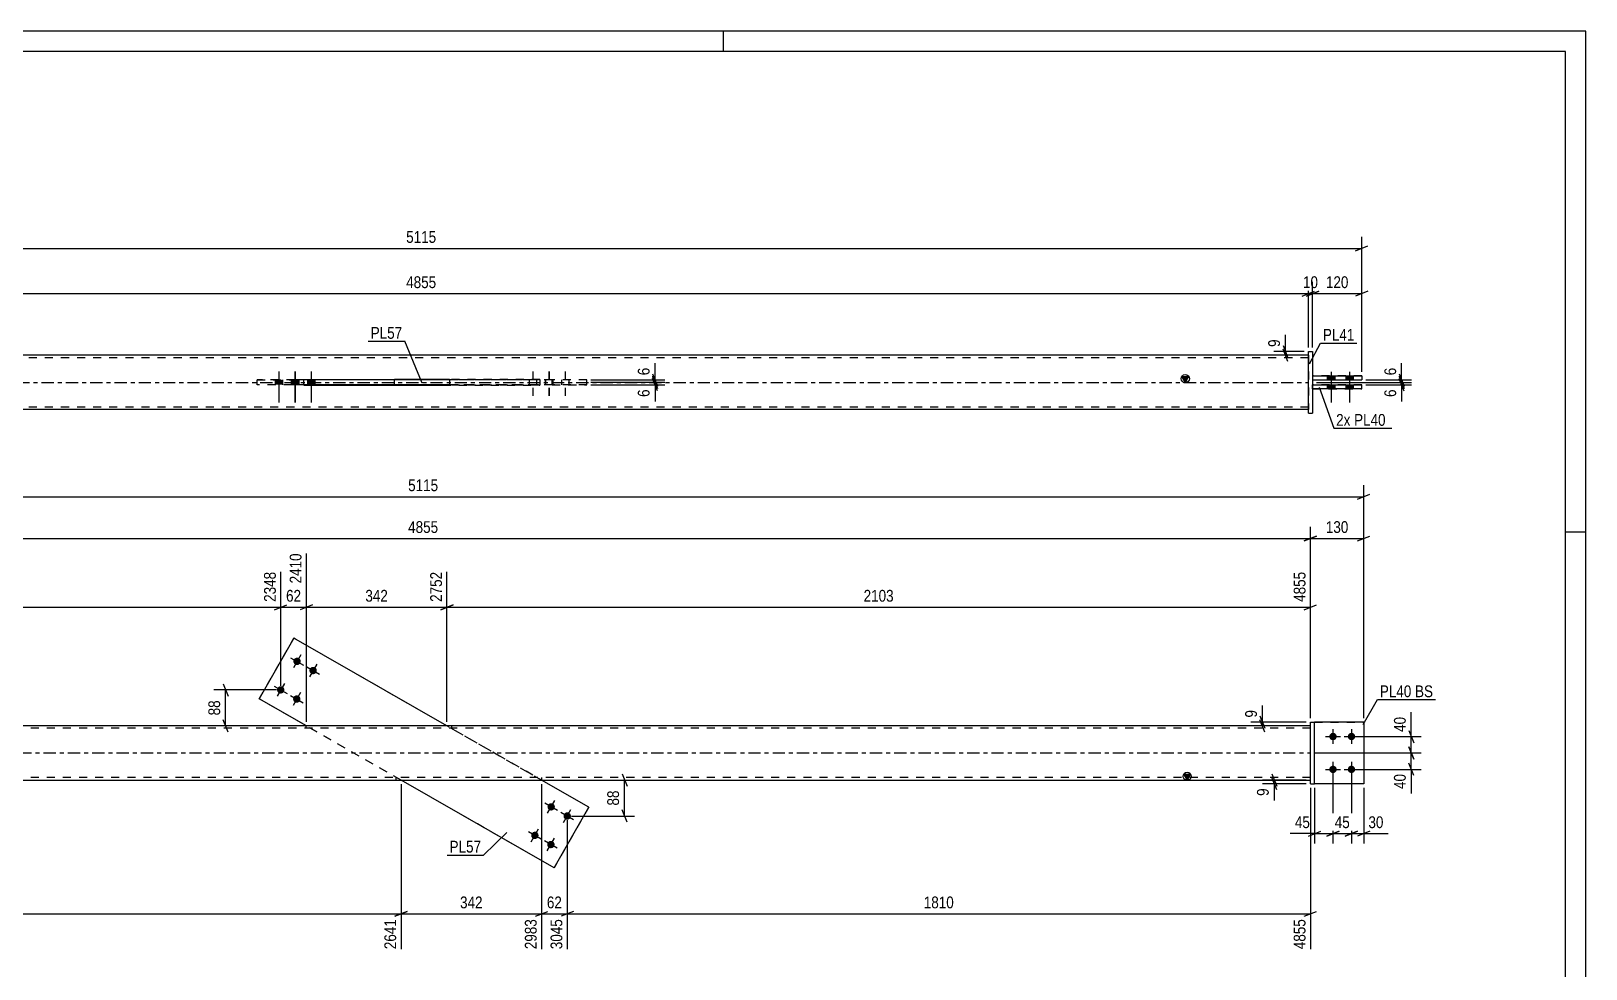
# Model space of a CAD drawing. Header units: millimetres. Extents: x 0 to 594, y 0 to 420.
# Drawn here: x 215.4 to 594, y 191.6 to 420 of the extents above; entities that cross this region are included whole.
import ezdxf

# ---------------------------------------------------------------- set-up
doc = ezdxf.new("R2010")
doc.units = ezdxf.units.MM
doc.linetypes.add('DXK_LINE_DOT2', pattern=[3.9198, 1.9599, -1.9599])
doc.linetypes.add('DXK_LINE_DOT3', pattern=[5.9187, 2.979, -0.9799, 0.9799, -0.9799])
doc.styles.add('Arial Narrow', font='ARIALN.TTF', dxfattribs={"height": 0.2})

# ---------------------------------------------------------------- blocks, each defined once
blk = doc.blocks.new('Unknown-581559637-1128')
at = {"color": 5, "linetype": 'Continuous'}
for p, q in [((594, 420), (0, 420)), ((384, 415), (384, 420)), ((594, 0), (594, 420)), ((589, 415), (5, 415)), ((589, 5), (589, 415)), ((594, 298), (589, 298))]:
    blk.add_line(p, q, dxfattribs=at)
blk = doc.blocks.new('Part-581559637-1918 - 1907')
at = {"color": 2, "linetype": 'Continuous'}
for p, q in [((279.33, 272.16), (270.89, 257.4)), ((279.33, 272.16), (279.33, 272.16)), ((316.62, 250.81), (279.33, 272.16)), ((282.41, 250.81), (270.89, 257.4)), ((270.89, 257.4), (270.89, 257.4)), ((342.75, 216.26), (305.46, 237.61)), ((351.2, 231.01), (339.68, 237.61)), ((342.75, 216.26), (351.2, 231.01)), ((351.2, 231.01), (351.2, 231.01)), ((342.75, 216.26), (342.75, 216.26))]:
    blk.add_line(p, q, dxfattribs=at)
at = {"color": 7, "linetype": 'DXK_LINE_DOT2'}
for p, q in [((270.89, 257.4), (279.33, 272.16)), ((351.2, 231.01), (279.33, 272.16)), ((342.75, 216.26), (270.89, 257.4)), ((305.46, 237.61), (282.41, 250.81)), ((339.68, 237.61), (316.62, 250.81)), ((351.2, 231.01), (342.75, 216.26))]:
    blk.add_line(p, q, dxfattribs=at)
blk = doc.blocks.new('Bolt-581559637-1910 - 1907')
at = {"linetype": 'Continuous'}
for points in [[(341.57, 230.3), (341.42, 230.41), (341.29, 230.55), (341.2, 230.71), (341.14, 230.89), (341.12, 231.08), (341.14, 231.26), (341.2, 231.44), (341.29, 231.61), (341.42, 231.75), (341.57, 231.86), (341.74, 231.93), (341.92, 231.97), (342.11, 231.97), (342.3, 231.94), (342.47, 231.86), (342.62, 231.75), (342.75, 231.61), (342.84, 231.45), (342.9, 231.27), (342.92, 231.08), (342.9, 230.9), (342.84, 230.72), (342.75, 230.55), (342.63, 230.41), (342.47, 230.3), (342.3, 230.22), (342.12, 230.18), (341.93, 230.18), (341.75, 230.22)], [(345.48, 228.06), (345.33, 228.17), (345.2, 228.31), (345.1, 228.47), (345.05, 228.65), (345.03, 228.84), (345.04, 229.03), (345.1, 229.21), (345.2, 229.37), (345.32, 229.51), (345.47, 229.62), (345.64, 229.7), (345.83, 229.74), (346.02, 229.74), (346.2, 229.7), (346.37, 229.62), (346.53, 229.51), (346.65, 229.38), (346.75, 229.21), (346.81, 229.03), (346.83, 228.85), (346.81, 228.66), (346.75, 228.48), (346.66, 228.32), (346.53, 228.18), (346.38, 228.07), (346.21, 227.99), (346.02, 227.95), (345.83, 227.95), (345.65, 227.99)], [(337.6, 223.36), (337.45, 223.47), (337.32, 223.61), (337.22, 223.77), (337.17, 223.95), (337.15, 224.13), (337.16, 224.32), (337.22, 224.5), (337.32, 224.66), (337.44, 224.8), (337.59, 224.91), (337.76, 224.99), (337.95, 225.03), (338.14, 225.03), (338.32, 224.99), (338.49, 224.92), (338.65, 224.81), (338.77, 224.67), (338.87, 224.51), (338.92, 224.33), (338.95, 224.14), (338.93, 223.95), (338.87, 223.77), (338.78, 223.61), (338.65, 223.47), (338.5, 223.36), (338.33, 223.28), (338.14, 223.24), (337.95, 223.24), (337.77, 223.28)], [(341.5, 221.12), (341.35, 221.23), (341.22, 221.37), (341.13, 221.53), (341.07, 221.71), (341.05, 221.9), (341.07, 222.09), (341.13, 222.26), (341.22, 222.43), (341.35, 222.57), (341.5, 222.68), (341.67, 222.76), (341.85, 222.8), (342.04, 222.8), (342.23, 222.76), (342.4, 222.68), (342.55, 222.57), (342.68, 222.43), (342.77, 222.27), (342.83, 222.09), (342.85, 221.9), (342.83, 221.72), (342.77, 221.54), (342.68, 221.37), (342.56, 221.23), (342.4, 221.12), (342.23, 221.05), (342.05, 221.01), (341.86, 221.01), (341.68, 221.04)]]:
    blk.add_hatch(color=1, dxfattribs=at).paths.add_polyline_path(points)
at = {"color": 1, "linetype": 'Continuous'}
for p, q in [((343.58, 230.19), (340.46, 231.97)), ((341.13, 229.52), (342.91, 232.64)), ((347.49, 227.95), (344.36, 229.74)), ((345.03, 227.28), (346.82, 230.41)), ((339.61, 223.24), (336.48, 225.03)), ((337.15, 222.57), (338.94, 225.7)), ((341.06, 220.34), (342.84, 223.46)), ((343.51, 221.01), (340.39, 222.8))]:
    blk.add_line(p, q, dxfattribs=at)
blk = doc.blocks.new('Bolt-581559637-1911 - 1907')
at = {"linetype": 'Continuous'}
for points in [[(280.58, 267.29), (280.74, 267.18), (280.86, 267.05), (280.96, 266.88), (281.02, 266.7), (281.04, 266.52), (281.02, 266.33), (280.96, 266.15), (280.87, 265.99), (280.74, 265.85), (280.59, 265.74), (280.42, 265.66), (280.23, 265.62), (280.04, 265.62), (279.86, 265.66), (279.69, 265.73), (279.54, 265.84), (279.41, 265.98), (279.31, 266.14), (279.26, 266.32), (279.24, 266.51), (279.25, 266.7), (279.31, 266.88), (279.41, 267.04), (279.53, 267.18), (279.68, 267.29), (279.85, 267.37), (280.04, 267.41), (280.23, 267.41), (280.41, 267.37)], [(284.49, 265.06), (284.64, 264.95), (284.77, 264.81), (284.86, 264.65), (284.92, 264.47), (284.94, 264.28), (284.92, 264.09), (284.86, 263.91), (284.77, 263.75), (284.65, 263.61), (284.49, 263.5), (284.32, 263.42), (284.14, 263.38), (283.95, 263.38), (283.77, 263.42), (283.59, 263.5), (283.44, 263.61), (283.31, 263.75), (283.22, 263.91), (283.16, 264.09), (283.14, 264.27), (283.16, 264.46), (283.22, 264.64), (283.31, 264.8), (283.44, 264.94), (283.59, 265.06), (283.76, 265.13), (283.94, 265.17), (284.13, 265.17), (284.32, 265.13)], [(276.61, 260.35), (276.76, 260.24), (276.89, 260.1), (276.98, 259.94), (277.04, 259.76), (277.06, 259.57), (277.04, 259.39), (276.98, 259.21), (276.89, 259.04), (276.76, 258.9), (276.61, 258.79), (276.44, 258.72), (276.26, 258.68), (276.07, 258.68), (275.89, 258.71), (275.71, 258.79), (275.56, 258.9), (275.43, 259.04), (275.34, 259.2), (275.28, 259.38), (275.26, 259.57), (275.28, 259.75), (275.34, 259.93), (275.43, 260.1), (275.56, 260.24), (275.71, 260.35), (275.88, 260.43), (276.06, 260.47), (276.25, 260.47), (276.44, 260.43)], [(280.51, 258.12), (280.67, 258.01), (280.79, 257.87), (280.89, 257.7), (280.95, 257.53), (280.97, 257.34), (280.95, 257.15), (280.89, 256.97), (280.8, 256.81), (280.67, 256.67), (280.52, 256.56), (280.35, 256.48), (280.16, 256.44), (279.97, 256.44), (279.79, 256.48), (279.62, 256.55), (279.47, 256.66), (279.34, 256.8), (279.24, 256.97), (279.19, 257.14), (279.17, 257.33), (279.18, 257.52), (279.24, 257.7), (279.34, 257.86), (279.46, 258), (279.61, 258.11), (279.78, 258.19), (279.97, 258.23), (280.16, 258.23), (280.34, 258.19)]]:
    blk.add_hatch(color=1, dxfattribs=at).paths.add_polyline_path(points)
at = {"color": 1, "linetype": 'Continuous'}
for p, q in [((278.57, 267.41), (281.7, 265.62)), ((281.03, 268.08), (279.24, 264.95)), ((282.48, 265.17), (285.6, 263.38)), ((284.93, 265.84), (283.15, 262.72)), ((274.6, 260.47), (277.72, 258.68)), ((277.05, 261.13), (275.27, 258.01)), ((278.5, 258.23), (281.63, 256.44)), ((280.96, 258.9), (279.17, 255.77))]:
    blk.add_line(p, q, dxfattribs=at)
blk = doc.blocks.new('Bolt-581559637-1913 - 1907')
at = {"linetype": 'Continuous'}
for points in [[(532.41, 249.11), (532.6, 249.09), (532.78, 249.03), (532.94, 248.94), (533.08, 248.81), (533.19, 248.66), (533.27, 248.49), (533.31, 248.3), (533.31, 248.11), (533.27, 247.93), (533.19, 247.76), (533.08, 247.61), (532.94, 247.48), (532.78, 247.39), (532.6, 247.33), (532.41, 247.31), (532.23, 247.33), (532.05, 247.39), (531.88, 247.48), (531.75, 247.61), (531.63, 247.76), (531.56, 247.93), (531.52, 248.11), (531.52, 248.3), (531.56, 248.49), (531.63, 248.66), (531.75, 248.81), (531.88, 248.94), (532.05, 249.03), (532.23, 249.09)], [(536.91, 249.11), (537.1, 249.09), (537.28, 249.03), (537.44, 248.94), (537.58, 248.81), (537.69, 248.66), (537.77, 248.49), (537.81, 248.3), (537.81, 248.11), (537.77, 247.93), (537.69, 247.76), (537.58, 247.61), (537.44, 247.48), (537.28, 247.39), (537.1, 247.33), (536.91, 247.31), (536.73, 247.33), (536.55, 247.39), (536.38, 247.48), (536.25, 247.61), (536.13, 247.76), (536.06, 247.93), (536.02, 248.11), (536.02, 248.3), (536.06, 248.49), (536.13, 248.66), (536.25, 248.81), (536.38, 248.94), (536.55, 249.03), (536.73, 249.09)], [(532.41, 241.11), (532.6, 241.09), (532.78, 241.03), (532.94, 240.94), (533.08, 240.81), (533.19, 240.66), (533.27, 240.49), (533.31, 240.3), (533.31, 240.11), (533.27, 239.93), (533.19, 239.76), (533.08, 239.61), (532.94, 239.48), (532.78, 239.39), (532.6, 239.33), (532.41, 239.31), (532.23, 239.33), (532.05, 239.39), (531.88, 239.48), (531.75, 239.61), (531.63, 239.76), (531.56, 239.93), (531.52, 240.11), (531.52, 240.3), (531.56, 240.49), (531.63, 240.66), (531.75, 240.81), (531.88, 240.94), (532.05, 241.03), (532.23, 241.09)], [(536.91, 241.11), (537.1, 241.09), (537.28, 241.03), (537.44, 240.94), (537.58, 240.81), (537.69, 240.66), (537.77, 240.49), (537.81, 240.3), (537.81, 240.11), (537.77, 239.93), (537.69, 239.76), (537.58, 239.61), (537.44, 239.48), (537.28, 239.39), (537.1, 239.33), (536.91, 239.31), (536.73, 239.33), (536.55, 239.39), (536.38, 239.48), (536.25, 239.61), (536.13, 239.76), (536.06, 239.93), (536.02, 240.11), (536.02, 240.3), (536.06, 240.49), (536.13, 240.66), (536.25, 240.81), (536.38, 240.94), (536.55, 241.03), (536.73, 241.09)]]:
    blk.add_hatch(color=1, dxfattribs=at).paths.add_polyline_path(points)
at = {"color": 1, "linetype": 'Continuous'}
for p, q in [((532.41, 250.01), (532.41, 246.41)), ((536.91, 250.01), (536.91, 246.41)), ((530.61, 248.21), (534.21, 248.21)), ((535.11, 248.21), (538.71, 248.21)), ((530.61, 240.21), (534.21, 240.21)), ((532.41, 242.01), (532.41, 238.41)), ((535.11, 240.21), (538.71, 240.21)), ((536.91, 242.01), (536.91, 238.41))]:
    blk.add_line(p, q, dxfattribs=at)
blk = doc.blocks.new('Part-581559637-1943 - 1907')
at = {"linetype": 'Continuous'}
blk.add_hatch(color=2, dxfattribs=at).paths.add_polyline_path([(496.91, 237.61), (496.11, 239.01), (497.71, 239.01)])
at = {"color": 2, "linetype": 'Continuous'}
for p, q in [((526.91, 250.81), (182.89, 250.81)), ((496.91, 237.61), (496.11, 239.01)), ((496.11, 239.01), (497.71, 239.01)), ((497.71, 239.01), (496.91, 237.61)), ((182.89, 237.61), (526.91, 237.61))]:
    blk.add_line(p, q, dxfattribs=at)
at = {"color": 7, "linetype": 'DXK_LINE_DOT2'}
for p, q in [((526.91, 250.21), (182.89, 250.21)), ((282.31, 250.81), (282.31, 250.21)), ((317.77, 250.81), (317.77, 250.21)), ((526.91, 237.61), (526.91, 250.81)), ((526.91, 238.21), (182.89, 238.21)), ((304.31, 237.61), (304.31, 238.21)), ((339.78, 237.61), (339.78, 238.21))]:
    blk.add_line(p, q, dxfattribs=at)
at = {"color": 7, "linetype": 'DXK_LINE_DOT3'}
blk.add_line((182.89, 244.21), (526.91, 244.21), dxfattribs=at)
at = {"color": 2, "linetype": 'Continuous'}
blk.add_circle((496.91, 238.51), 1, dxfattribs=at)
blk = doc.blocks.new('Part-581559637-1948 - 1907')
at = {"color": 2, "linetype": 'Continuous'}
for p, q in [((539.91, 251.71), (527.91, 251.71)), ((539.91, 251.71), (539.91, 251.71)), ((539.91, 251.71), (539.91, 236.71)), ((539.91, 236.71), (527.91, 236.71))]:
    blk.add_line(p, q, dxfattribs=at)
at = {"color": 7, "linetype": 'DXK_LINE_DOT2'}
for p, q in [((539.91, 251.71), (527.91, 251.71)), ((527.91, 251.71), (527.91, 251.71)), ((527.91, 236.71), (527.91, 251.71)), ((539.91, 251.71), (539.91, 251.71)), ((539.91, 236.71), (527.91, 236.71))]:
    blk.add_line(p, q, dxfattribs=at)
blk = doc.blocks.new('Part-581559637-1953 - 1907')
at = {"color": 7, "linetype": 'DXK_LINE_DOT2'}
for p, q in [((527.91, 251.71), (539.91, 251.71)), ((539.91, 251.71), (527.91, 251.71)), ((527.91, 251.71), (527.91, 251.71)), ((527.91, 236.71), (527.91, 251.71)), ((539.91, 251.71), (539.91, 251.71)), ((539.91, 251.71), (539.91, 236.71)), ((539.91, 236.71), (527.91, 236.71)), ((539.91, 236.71), (527.91, 236.71))]:
    blk.add_line(p, q, dxfattribs=at)
blk = doc.blocks.new('Part-581559637-1954 - 1907')
at = {"color": 2, "linetype": 'Continuous'}
for p, q in [((526.91, 251.71), (527.91, 251.71)), ((526.91, 236.71), (526.91, 251.71)), ((527.91, 236.71), (527.91, 251.71)), ((526.91, 236.71), (526.91, 236.71)), ((526.91, 236.71), (527.91, 236.71))]:
    blk.add_line(p, q, dxfattribs=at)
at = {"color": 7, "linetype": 'DXK_LINE_DOT2'}
for p, q in [((526.91, 251.71), (527.91, 251.71)), ((526.91, 236.71), (527.91, 236.71))]:
    blk.add_line(p, q, dxfattribs=at)
blk = doc.blocks.new('Part-581559637-2354 - 2348')
at = {"color": 2, "linetype": 'Continuous'}
for p, q in [((270.4, 333.87), (270.4, 335.07)), ((278.85, 333.87), (278.85, 335.07)), ((317.29, 335.07), (278.85, 335.07)), ((317.29, 333.87), (278.85, 333.87)), ((317.29, 333.87), (278.85, 333.87))]:
    blk.add_line(p, q, dxfattribs=at)
at = {"color": 7, "linetype": 'DXK_LINE_DOT2'}
for p, q in [((342.27, 335.07), (270.4, 335.07)), ((270.4, 335.07), (278.85, 335.07)), ((278.85, 333.87), (270.4, 333.87)), ((278.85, 333.87), (270.4, 333.87)), ((350.71, 335.07), (317.29, 335.07)), ((342.27, 333.87), (317.29, 333.87)), ((350.71, 333.87), (317.29, 333.87)), ((342.27, 333.87), (342.27, 335.07)), ((350.71, 335.07), (342.27, 335.07)), ((342.27, 333.87), (350.71, 333.87)), ((350.71, 333.87), (350.71, 335.07))]:
    blk.add_line(p, q, dxfattribs=at)
blk = doc.blocks.new('Bolt-581559637-2356 - 2348')
at = {"linetype": 'Continuous'}
for points in [[(532.83, 336.05), (531.03, 336.05), (531.03, 335.05), (532.83, 335.05)], [(532.83, 336.05), (531.03, 336.05), (531.03, 335.05), (532.83, 335.05)], [(532.83, 333.85), (531.03, 333.85), (531.03, 332.85), (532.83, 332.85)], [(532.83, 333.85), (531.03, 333.85), (531.03, 332.85), (532.83, 332.85)], [(537.33, 336.05), (535.53, 336.05), (535.53, 335.05), (537.33, 335.05)], [(537.33, 336.05), (535.53, 336.05), (535.53, 335.05), (537.33, 335.05)], [(537.33, 333.85), (535.53, 333.85), (535.53, 332.85), (537.33, 332.85)], [(537.33, 333.85), (535.53, 333.85), (535.53, 332.85), (537.33, 332.85)]]:
    blk.add_hatch(color=1, dxfattribs=at).paths.add_polyline_path(points)
at = {"color": 1, "linetype": 'Continuous'}
for p, q in [((531.93, 337.05), (531.93, 329.55)), ((531.93, 337.05), (531.93, 329.55)), ((536.43, 337.05), (536.43, 329.55)), ((536.43, 337.05), (536.43, 329.55)), ((531.03, 336.05), (531.03, 335.05)), ((531.03, 336.05), (531.03, 335.05)), ((531.03, 333.85), (531.03, 332.85)), ((531.03, 333.85), (531.03, 332.85)), ((532.83, 336.05), (532.83, 335.05)), ((532.83, 336.05), (532.83, 335.05)), ((532.83, 333.85), (532.83, 332.85)), ((532.83, 333.85), (532.83, 332.85)), ((535.53, 336.05), (535.53, 335.05)), ((535.53, 336.05), (535.53, 335.05)), ((535.53, 333.85), (535.53, 332.85)), ((535.53, 333.85), (535.53, 332.85)), ((537.33, 336.05), (537.33, 335.05)), ((537.33, 336.05), (537.33, 335.05)), ((537.33, 333.85), (537.33, 332.85)), ((537.33, 333.85), (537.33, 332.85))]:
    blk.add_line(p, q, dxfattribs=at)
blk = doc.blocks.new('Part-581559637-2372 - 2348')
at = {"color": 2, "linetype": 'Continuous'}
for p, q in [((526.43, 341.95), (526.43, 341.95)), ((526.43, 326.95), (526.43, 341.95)), ((526.43, 341.95), (527.43, 341.95)), ((527.43, 341.95), (527.43, 341.95)), ((527.43, 341.95), (527.43, 326.95)), ((526.43, 326.95), (527.43, 326.95)), ((526.43, 326.95), (526.43, 326.95)), ((527.43, 326.95), (527.43, 326.95))]:
    blk.add_line(p, q, dxfattribs=at)
at = {"color": 7, "linetype": 'DXK_LINE_DOT2'}
for p, q in [((526.43, 341.95), (526.43, 341.95)), ((526.43, 341.95), (527.43, 341.95)), ((526.43, 326.95), (527.43, 326.95))]:
    blk.add_line(p, q, dxfattribs=at)
blk = doc.blocks.new('Part-581559637-2377 - 2348')
at = {"color": 2, "linetype": 'Continuous'}
for p, q in [((527.43, 336.05), (539.43, 336.05)), ((527.43, 336.05), (527.43, 335.05)), ((527.43, 335.05), (539.43, 335.05)), ((539.43, 336.05), (539.43, 335.05))]:
    blk.add_line(p, q, dxfattribs=at)
at = {"color": 7, "linetype": 'DXK_LINE_DOT2'}
for p, q in [((527.43, 336.05), (527.43, 336.05)), ((539.43, 336.05), (527.43, 336.05)), ((527.43, 335.05), (539.43, 335.05)), ((539.43, 336.05), (539.43, 336.05))]:
    blk.add_line(p, q, dxfattribs=at)
blk = doc.blocks.new('Part-581559637-2382 - 2348')
at = {"color": 2, "linetype": 'Continuous'}
for p, q in [((527.43, 333.85), (539.43, 333.85)), ((527.43, 332.85), (527.43, 333.85)), ((539.43, 332.85), (539.43, 333.85)), ((539.43, 332.85), (527.43, 332.85))]:
    blk.add_line(p, q, dxfattribs=at)
at = {"color": 7, "linetype": 'DXK_LINE_DOT2'}
for p, q in [((539.43, 333.85), (527.43, 333.85)), ((527.43, 332.85), (539.43, 332.85))]:
    blk.add_line(p, q, dxfattribs=at)
blk = doc.blocks.new('Part-581559637-2387 - 2348')
at = {"linetype": 'Continuous'}
blk.add_hatch(color=2, dxfattribs=at).paths.add_polyline_path([(496.43, 334.45), (495.63, 335.85), (497.23, 335.85)])
at = {"color": 2, "linetype": 'Continuous'}
for p, q in [((526.43, 341.05), (182.4, 341.05)), ((281.82, 335.17), (281.82, 335.07)), ((281.82, 335.17), (317.29, 335.17)), ((281.82, 335.17), (281.82, 335.17)), ((281.82, 333.77), (281.82, 333.87)), ((281.82, 333.77), (317.29, 333.77)), ((303.83, 335.07), (303.83, 335.17)), ((303.83, 335.17), (303.83, 335.17)), ((317.29, 335.17), (303.83, 335.17)), ((303.83, 333.87), (303.83, 333.77)), ((317.29, 335.17), (317.29, 333.77)), ((496.43, 334.45), (495.63, 335.85)), ((495.63, 335.85), (497.23, 335.85)), ((497.23, 335.85), (496.43, 334.45)), ((526.43, 327.85), (182.4, 327.85))]:
    blk.add_line(p, q, dxfattribs=at)
at = {"color": 7, "linetype": 'DXK_LINE_DOT2'}
for p, q in [((526.43, 341.05), (526.43, 327.85)), ((526.43, 340.45), (182.4, 340.45)), ((281.82, 335.17), (317.29, 335.17)), ((281.82, 335.07), (281.82, 335.17)), ((281.82, 333.87), (281.82, 335.07)), ((281.82, 333.77), (317.29, 333.77)), ((303.83, 333.87), (303.83, 335.17)), ((303.83, 335.17), (339.29, 335.17)), ((303.83, 333.77), (303.83, 333.77)), ((303.83, 333.77), (303.83, 333.77)), ((339.29, 333.77), (303.83, 333.77)), ((303.83, 333.77), (303.83, 333.77)), ((303.83, 333.77), (339.29, 333.77)), ((339.29, 335.17), (317.29, 335.17)), ((339.29, 335.17), (339.29, 333.77)), ((526.43, 328.45), (182.4, 328.45))]:
    blk.add_line(p, q, dxfattribs=at)
at = {"color": 7, "linetype": 'DXK_LINE_DOT3'}
blk.add_line((182.4, 334.45), (526.43, 334.45), dxfattribs=at)
at = {"color": 2, "linetype": 'Continuous'}
blk.add_circle((496.43, 335.35), 1, dxfattribs=at)
blk = doc.blocks.new('Bolt-581559637-2393 - 2348')
at = {"linetype": 'Continuous'}
for points in [[(276.58, 335.07), (274.78, 335.07), (274.78, 333.87), (276.58, 333.87)], [(280.48, 335.07), (278.68, 335.07), (278.68, 333.87), (280.48, 333.87)], [(280.55, 335.07), (278.75, 335.07), (278.75, 333.87), (280.55, 333.87)], [(284.46, 335.07), (282.66, 335.07), (282.66, 333.87), (284.46, 333.87)]]:
    blk.add_hatch(color=1, dxfattribs=at).paths.add_polyline_path(points)
at = {"color": 1, "linetype": 'Continuous'}
for p, q in [((275.68, 337.07), (275.68, 329.57)), ((279.58, 337.07), (279.58, 329.57)), ((279.65, 337.07), (279.65, 329.57)), ((283.56, 337.07), (283.56, 329.57)), ((274.78, 335.07), (274.78, 333.87)), ((276.58, 335.07), (276.58, 333.87)), ((278.68, 335.07), (278.68, 333.87)), ((278.75, 335.07), (278.75, 333.87)), ((280.48, 335.07), (280.48, 333.87)), ((280.55, 335.07), (280.55, 333.87)), ((282.66, 335.07), (282.66, 333.87)), ((284.46, 335.07), (284.46, 333.87))]:
    blk.add_line(p, q, dxfattribs=at)
blk = doc.blocks.new('Bolt-581559637-2394 - 2348')
at = {"color": 1, "linetype": 'DXK_LINE_DOT2'}
for p, q in [((337.56, 337.07), (337.56, 329.57)), ((341.47, 337.07), (341.47, 329.57)), ((341.54, 337.07), (341.54, 329.57)), ((345.44, 337.07), (345.44, 329.57)), ((336.66, 335.07), (336.66, 333.87)), ((338.46, 335.07), (338.46, 333.87)), ((340.57, 335.07), (340.57, 333.87)), ((340.64, 335.07), (340.64, 333.87)), ((342.37, 335.07), (342.37, 333.87)), ((342.44, 335.07), (342.44, 333.87)), ((344.54, 335.07), (344.54, 333.87)), ((346.34, 335.07), (346.34, 333.87))]:
    blk.add_line(p, q, dxfattribs=at)
blk = doc.blocks.new('StraightDimension-581559637-2110 - 1907')
at = {"color": 7, "linetype": 'Continuous'}
for p, q in [((532.41, 239.21), (532.41, 222.16)), ((527.91, 235.71), (527.91, 222.16)), ((526.41, 223.96), (529.41, 225.16)), ((527.91, 224.56), (532.41, 224.56)), ((533.91, 225.16), (530.91, 223.96))]:
    blk.add_line(p, q, dxfattribs=at)
at = {"color": 0}
blk.add_wipeout([(527.39, 225.31), (527.39, 229.51), (522.53, 229.51), (522.53, 225.31)], dxfattribs=at)
at = {"color": 7, "linetype": 'Continuous'}
blk.add_line((527.91, 224.56), (522.01, 224.56), dxfattribs=at)
blk.add_line((527.91, 224.56), (522.01, 224.56), dxfattribs=at)
at = {"color": 3, "style": 'Arial Narrow'}
blk.add_text('45', height=2.863, dxfattribs=at).set_placement((523.13, 225.91))
blk = doc.blocks.new('StraightDimension-581559637-2253 - 1907')
at = {"color": 7, "linetype": 'Continuous'}
for p, q in [((276.16, 260.57), (276.16, 288.31)), ((96.29, 280.3), (93.29, 279.1)), ((94.79, 251.81), (94.79, 282.83)), ((274.66, 279.1), (277.66, 280.3)), ((94.79, 279.7), (276.16, 279.7))]:
    blk.add_line(p, q, dxfattribs=at)
at = {"color": 0, "linetype": 'Continuous'}
for points in [[(275.56, 288.91), (271.36, 288.91), (271.36, 280.4), (275.56, 280.4)], [(94.19, 283.43), (89.99, 283.43), (89.99, 280.4), (94.19, 280.4)]]:
    blk.add_wipeout(points, dxfattribs=at)
at = {"color": 0}
blk.add_wipeout([(189.73, 280.45), (189.73, 284.65), (181.22, 284.65), (181.22, 280.45)], dxfattribs=at)
at = {"color": 3, "linetype": 'Continuous', "style": 'Arial Narrow'}
for s, height, p in [('2348', 2.863, (274.96, 281)), ('0', 2.86, (93.59, 281))]:
    blk.add_text(s, height=height, rotation=90.0002, dxfattribs=at).set_placement(p)
at = {"color": 3, "style": 'Arial Narrow'}
blk.add_text('2348', height=2.863, dxfattribs=at).set_placement((181.82, 281.05))
blk = doc.blocks.new('StraightDimension-581559637-2018 - 1907')
at = {"color": 7, "linetype": 'Continuous'}
for p, q in [((525.91, 251.71), (512.38, 251.71)), ((525.91, 250.81), (512.38, 250.81)), ((514.63, 253.21), (515.83, 250.21)), ((515.83, 249.31), (514.63, 252.31)), ((515.23, 250.81), (515.23, 251.71))]:
    blk.add_line(p, q, dxfattribs=at)
at = {"color": 0}
blk.add_wipeout([(514.48, 255.26), (510.28, 255.26), (510.28, 252.23), (514.48, 252.23)], dxfattribs=at)
at = {"color": 7, "linetype": 'Continuous'}
blk.add_line((515.23, 251.71), (515.23, 255.79), dxfattribs=at)
blk.add_line((515.23, 251.71), (515.23, 255.79), dxfattribs=at)
at = {"color": 3, "style": 'Arial Narrow'}
blk.add_text('9', height=2.86, rotation=90.0002, dxfattribs=at).set_placement((513.88, 252.83))
blk = doc.blocks.new('StraightDimension-581559637-2033 - 1907')
at = {"color": 7, "linetype": 'Continuous'}
for p, q in [((537.91, 248.21), (553.87, 248.21)), ((550.87, 249.71), (552.07, 246.71)), ((551.47, 244.21), (551.47, 248.21)), ((527.91, 244.21), (553.87, 244.21)), ((552.07, 242.71), (550.87, 245.71))]:
    blk.add_line(p, q, dxfattribs=at)
at = {"color": 0}
blk.add_wipeout([(550.72, 253.59), (546.52, 253.59), (546.52, 248.73), (550.72, 248.73)], dxfattribs=at)
at = {"color": 7, "linetype": 'Continuous'}
blk.add_line((551.47, 248.21), (551.47, 254.11), dxfattribs=at)
blk.add_line((551.47, 248.21), (551.47, 254.11), dxfattribs=at)
at = {"color": 3, "style": 'Arial Narrow'}
blk.add_text('40', height=2.863, rotation=90.0002, dxfattribs=at).set_placement((550.12, 249.33))
blk = doc.blocks.new('StraightDimension-581559637-2025 - 1907')
at = {"color": 7, "linetype": 'Continuous'}
for p, q in [((275.16, 259.57), (259.9, 259.57)), ((262.15, 261.07), (263.35, 258.07)), ((262.75, 250.81), (262.75, 259.57)), ((270.81, 250.81), (259.9, 250.81)), ((263.35, 249.31), (262.15, 252.31))]:
    blk.add_line(p, q, dxfattribs=at)
at = {"color": 0}
blk.add_wipeout([(262, 257.62), (257.8, 257.62), (257.8, 252.76), (262, 252.76)], dxfattribs=at)
at = {"color": 3, "style": 'Arial Narrow'}
blk.add_text('88', height=2.863, rotation=90.0002, dxfattribs=at).set_placement((261.4, 253.36))
blk = doc.blocks.new('StraightDimension-581559637-2048 - 1907')
at = {"color": 7, "linetype": 'Continuous'}
for p, q in [((527.91, 244.21), (553.87, 244.21)), ((550.87, 245.71), (552.07, 242.71)), ((551.47, 240.21), (551.47, 244.21)), ((537.91, 240.21), (553.87, 240.21)), ((552.07, 238.71), (550.87, 241.71))]:
    blk.add_line(p, q, dxfattribs=at)
at = {"color": 0}
blk.add_wipeout([(550.72, 239.68), (546.52, 239.68), (546.52, 234.83), (550.72, 234.83)], dxfattribs=at)
at = {"color": 7, "linetype": 'Continuous'}
blk.add_line((551.47, 240.21), (551.47, 234.3), dxfattribs=at)
blk.add_line((551.47, 240.21), (551.47, 234.3), dxfattribs=at)
at = {"color": 3, "style": 'Arial Narrow'}
blk.add_text('40', height=2.863, rotation=90.0002, dxfattribs=at).set_placement((550.12, 235.43))
blk = doc.blocks.new('StraightDimension-581559637-2062 - 1907')
at = {"color": 7, "linetype": 'Continuous'}
for p, q in [((359.29, 239.11), (360.49, 236.11)), ((347.46, 237.61), (362.29, 237.61)), ((359.89, 228.84), (359.89, 237.61)), ((346.93, 228.84), (362.29, 228.84)), ((360.49, 227.34), (359.29, 230.34))]:
    blk.add_line(p, q, dxfattribs=at)
at = {"color": 0}
blk.add_wipeout([(359.14, 235.65), (354.94, 235.65), (354.94, 230.8), (359.14, 230.8)], dxfattribs=at)
at = {"color": 3, "style": 'Arial Narrow'}
blk.add_text('88', height=2.863, rotation=90.0002, dxfattribs=at).set_placement((358.54, 231.4))
blk = doc.blocks.new('StraightDimension-581559637-2279 - 1907')
at = {"color": 7, "linetype": 'Continuous'}
for p, q in [((282.41, 251.81), (282.41, 292.81)), ((316.62, 251.81), (316.62, 288.31)), ((283.91, 280.3), (280.91, 279.1)), ((315.12, 279.1), (318.12, 280.3)), ((282.41, 279.7), (316.62, 279.7))]:
    blk.add_line(p, q, dxfattribs=at)
at = {"color": 0, "linetype": 'Continuous'}
blk.add_wipeout([(316.02, 288.91), (311.82, 288.91), (311.82, 280.4), (316.02, 280.4)], dxfattribs=at)
at = {"color": 0}
blk.add_wipeout([(302.86, 280.45), (302.86, 284.65), (296.17, 284.65), (296.17, 280.45)], dxfattribs=at)
at = {"color": 3, "linetype": 'Continuous', "style": 'Arial Narrow'}
blk.add_text('2752', height=2.863, rotation=90.0002, dxfattribs=at).set_placement((315.42, 281))
at = {"color": 3, "style": 'Arial Narrow'}
blk.add_text('342', height=2.863, dxfattribs=at).set_placement((296.77, 281.05))
blk = doc.blocks.new('StraightDimension-581559637-2215 - 1907')
at = {"color": 7, "linetype": 'Continuous'}
for p, q in [((94.79, 235.71), (94.79, 201.9)), ((305.46, 236.61), (305.46, 196.42)), ((96.29, 205.63), (93.29, 204.43)), ((94.79, 205.03), (305.46, 205.03)), ((303.96, 204.43), (306.96, 205.63))]:
    blk.add_line(p, q, dxfattribs=at)
at = {"color": 0}
blk.add_wipeout([(204.38, 205.78), (204.38, 209.98), (195.87, 209.98), (195.87, 205.78)], dxfattribs=at)
at = {"color": 0, "linetype": 'Continuous'}
for points in [[(94.19, 204.33), (89.99, 204.33), (89.99, 201.3), (94.19, 201.3)], [(304.86, 204.33), (300.66, 204.33), (300.66, 195.82), (304.86, 195.82)]]:
    blk.add_wipeout(points, dxfattribs=at)
at = {"color": 3, "style": 'Arial Narrow'}
blk.add_text('2641', height=2.863, dxfattribs=at).set_placement((196.47, 206.38))
at = {"color": 3, "linetype": 'Continuous', "style": 'Arial Narrow'}
for s, height, p in [('0', 2.86, (93.59, 201.9)), ('2641', 2.863, (304.26, 196.42))]:
    blk.add_text(s, height=height, rotation=90.0002, dxfattribs=at).set_placement(p)
blk = doc.blocks.new('StraightDimension-581559637-2087 - 1907')
at = {"color": 7, "linetype": 'Continuous'}
for p, q in [((536.91, 239.21), (536.91, 222.16)), ((539.91, 235.71), (539.91, 222.16)), ((535.41, 223.96), (538.41, 225.16)), ((536.91, 224.56), (539.91, 224.56)), ((541.41, 225.16), (538.41, 223.96))]:
    blk.add_line(p, q, dxfattribs=at)
at = {"color": 0}
blk.add_wipeout([(545.3, 225.31), (545.3, 229.51), (540.44, 229.51), (540.44, 225.31)], dxfattribs=at)
at = {"color": 7, "linetype": 'Continuous'}
blk.add_line((539.91, 224.56), (545.82, 224.56), dxfattribs=at)
blk.add_line((539.91, 224.56), (545.82, 224.56), dxfattribs=at)
at = {"color": 3, "style": 'Arial Narrow'}
blk.add_text('30', height=2.863, dxfattribs=at).set_placement((541.04, 225.91))
blk = doc.blocks.new('StraightDimension-581559637-2100 - 1907')
at = {"color": 7, "linetype": 'Continuous'}
for p, q in [((532.41, 239.21), (532.41, 222.16)), ((536.91, 239.21), (536.91, 222.16)), ((530.91, 223.96), (533.91, 225.16)), ((532.41, 224.56), (536.91, 224.56)), ((538.41, 225.16), (535.41, 223.96))]:
    blk.add_line(p, q, dxfattribs=at)
at = {"color": 0}
blk.add_wipeout([(537.09, 225.31), (537.09, 229.51), (532.24, 229.51), (532.24, 225.31)], dxfattribs=at)
at = {"color": 3, "style": 'Arial Narrow'}
blk.add_text('45', height=2.863, dxfattribs=at).set_placement((532.84, 225.91))
blk = doc.blocks.new('StraightDimension-581559637-2304 - 1907')
at = {"color": 7, "linetype": 'Continuous'}
for p, q in [((538.41, 306.01), (541.41, 307.21)), ((539.91, 252.71), (539.91, 309.46)), ((81.79, 306.61), (539.91, 306.61))]:
    blk.add_line(p, q, dxfattribs=at)
at = {"color": 0}
blk.add_wipeout([(315.11, 307.36), (315.11, 311.56), (306.59, 311.56), (306.59, 307.36)], dxfattribs=at)
at = {"color": 3, "style": 'Arial Narrow'}
blk.add_text('5115', height=2.863, dxfattribs=at).set_placement((307.19, 307.96))
blk = doc.blocks.new('StraightDimension-581559637-2127 - 1907')
at = {"color": 7, "linetype": 'Continuous'}
for p, q in [((517.51, 239.11), (518.71, 236.11)), ((525.91, 237.61), (515.26, 237.61)), ((525.91, 236.71), (515.26, 236.71)), ((518.71, 235.21), (517.51, 238.21)), ((518.11, 236.71), (518.11, 237.61))]:
    blk.add_line(p, q, dxfattribs=at)
at = {"color": 0}
blk.add_wipeout([(517.36, 236.18), (513.16, 236.18), (513.16, 233.15), (517.36, 233.15)], dxfattribs=at)
at = {"color": 7, "linetype": 'Continuous'}
blk.add_line((518.11, 236.71), (518.11, 232.63), dxfattribs=at)
blk.add_line((518.11, 236.71), (518.11, 232.63), dxfattribs=at)
at = {"color": 3, "style": 'Arial Narrow'}
blk.add_text('9', height=2.86, rotation=90.0002, dxfattribs=at).set_placement((516.76, 233.75))
blk = doc.blocks.new('StraightDimension-581559637-2181 - 1907')
at = {"color": 7, "linetype": 'Continuous'}
for p, q in [((526.91, 235.71), (526.91, 196.42)), ((345.93, 227.84), (345.93, 196.42)), ((347.43, 205.63), (344.43, 204.43)), ((345.93, 205.03), (526.91, 205.03)), ((525.41, 204.43), (528.41, 205.63))]:
    blk.add_line(p, q, dxfattribs=at)
at = {"color": 0}
blk.add_wipeout([(440.68, 205.78), (440.68, 209.98), (432.16, 209.98), (432.16, 205.78)], dxfattribs=at)
at = {"color": 0, "linetype": 'Continuous'}
blk.add_wipeout([(526.31, 204.33), (522.11, 204.33), (522.11, 195.82), (526.31, 195.82)], dxfattribs=at)
at = {"color": 3, "style": 'Arial Narrow'}
blk.add_text('1810', height=2.863, dxfattribs=at).set_placement((432.76, 206.38))
at = {"color": 3, "linetype": 'Continuous', "style": 'Arial Narrow'}
blk.add_text('4855', height=2.863, rotation=90.0002, dxfattribs=at).set_placement((525.71, 196.42))
blk = doc.blocks.new('StraightDimension-581559637-2193 - 1907')
at = {"color": 7, "linetype": 'Continuous'}
for p, q in [((339.68, 236.61), (339.68, 196.42)), ((345.93, 227.84), (345.93, 196.42)), ((338.18, 204.43), (341.18, 205.63)), ((339.68, 205.03), (345.93, 205.03)), ((347.43, 205.63), (344.43, 204.43))]:
    blk.add_line(p, q, dxfattribs=at)
at = {"color": 0}
blk.add_wipeout([(345.23, 205.78), (345.23, 209.98), (340.37, 209.98), (340.37, 205.78)], dxfattribs=at)
at = {"color": 3, "style": 'Arial Narrow'}
blk.add_text('62', height=2.863, dxfattribs=at).set_placement((340.97, 206.38))
at = {"color": 0, "linetype": 'Continuous'}
blk.add_wipeout([(345.33, 204.33), (341.13, 204.33), (341.13, 195.82), (345.33, 195.82)], dxfattribs=at)
at = {"color": 3, "linetype": 'Continuous', "style": 'Arial Narrow'}
blk.add_text('3045', height=2.863, rotation=90.0002, dxfattribs=at).set_placement((344.73, 196.42))
blk = doc.blocks.new('StraightDimension-581559637-2207 - 1907')
at = {"color": 7, "linetype": 'Continuous'}
for p, q in [((305.46, 236.61), (305.46, 196.42)), ((339.68, 236.61), (339.68, 196.42)), ((306.96, 205.63), (303.96, 204.43)), ((305.46, 205.03), (339.68, 205.03)), ((338.18, 204.43), (341.18, 205.63))]:
    blk.add_line(p, q, dxfattribs=at)
at = {"color": 0}
blk.add_wipeout([(325.91, 205.78), (325.91, 209.98), (319.23, 209.98), (319.23, 205.78)], dxfattribs=at)
at = {"color": 0, "linetype": 'Continuous'}
blk.add_wipeout([(339.08, 204.33), (334.88, 204.33), (334.88, 195.82), (339.08, 195.82)], dxfattribs=at)
at = {"color": 3, "style": 'Arial Narrow'}
blk.add_text('342', height=2.863, dxfattribs=at).set_placement((319.83, 206.38))
at = {"color": 3, "linetype": 'Continuous', "style": 'Arial Narrow'}
blk.add_text('2983', height=2.863, rotation=90.0002, dxfattribs=at).set_placement((338.48, 196.42))
blk = doc.blocks.new('StraightDimension-581559637-2263 - 1907')
at = {"color": 7, "linetype": 'Continuous'}
for p, q in [((282.41, 251.81), (282.41, 292.81)), ((276.16, 260.57), (276.16, 288.31)), ((274.66, 279.1), (277.66, 280.3)), ((283.91, 280.3), (280.91, 279.1)), ((276.16, 279.7), (282.41, 279.7))]:
    blk.add_line(p, q, dxfattribs=at)
at = {"color": 0}
blk.add_wipeout([(281.71, 280.45), (281.71, 284.65), (276.86, 284.65), (276.86, 280.45)], dxfattribs=at)
at = {"color": 0, "linetype": 'Continuous'}
blk.add_wipeout([(281.81, 293.41), (277.61, 293.41), (277.61, 284.9), (281.81, 284.9)], dxfattribs=at)
at = {"color": 3, "linetype": 'Continuous', "style": 'Arial Narrow'}
blk.add_text('2410', height=2.863, rotation=90.0002, dxfattribs=at).set_placement((281.21, 285.5))
at = {"color": 3, "style": 'Arial Narrow'}
blk.add_text('62', height=2.863, dxfattribs=at).set_placement((277.46, 281.05))
blk = doc.blocks.new('StraightDimension-581559637-2295 - 1907')
at = {"color": 7, "linetype": 'Continuous'}
for p, q in [((316.62, 251.81), (316.62, 288.31)), ((526.91, 252.71), (526.91, 288.31)), ((318.12, 280.3), (315.12, 279.1)), ((525.41, 279.1), (528.41, 280.3)), ((316.62, 279.7), (526.91, 279.7))]:
    blk.add_line(p, q, dxfattribs=at)
at = {"color": 0, "linetype": 'Continuous'}
blk.add_wipeout([(526.31, 288.91), (522.11, 288.91), (522.11, 280.4), (526.31, 280.4)], dxfattribs=at)
at = {"color": 0}
blk.add_wipeout([(426.02, 280.45), (426.02, 284.65), (417.51, 284.65), (417.51, 280.45)], dxfattribs=at)
at = {"color": 3, "linetype": 'Continuous', "style": 'Arial Narrow'}
blk.add_text('4855', height=2.863, rotation=90.0002, dxfattribs=at).set_placement((525.71, 281))
at = {"color": 3, "style": 'Arial Narrow'}
blk.add_text('2103', height=2.863, dxfattribs=at).set_placement((418.11, 281.05))
blk = doc.blocks.new('StraightDimension-581559637-4281 - 1907')
at = {"color": 7, "linetype": 'Continuous'}
for p, q in [((526.91, 252.71), (526.91, 299.29)), ((539.91, 252.71), (539.91, 299.29)), ((528.41, 297.04), (525.41, 295.84)), ((526.91, 296.44), (539.91, 296.44)), ((538.41, 295.84), (541.41, 297.04))]:
    blk.add_line(p, q, dxfattribs=at)
at = {"color": 0}
blk.add_wipeout([(536.76, 297.19), (536.76, 301.39), (530.07, 301.39), (530.07, 297.19)], dxfattribs=at)
at = {"color": 3, "style": 'Arial Narrow'}
blk.add_text('130', height=2.863, dxfattribs=at).set_placement((530.67, 297.79))
blk = doc.blocks.new('StraightDimension-581559637-4282 - 1907')
at = {"color": 7, "linetype": 'Continuous'}
for p, q in [((526.91, 252.71), (526.91, 299.29)), ((94.79, 296.44), (526.91, 296.44)), ((525.41, 295.84), (528.41, 297.04))]:
    blk.add_line(p, q, dxfattribs=at)
at = {"color": 0}
blk.add_wipeout([(315.11, 297.19), (315.11, 301.39), (306.59, 301.39), (306.59, 297.19)], dxfattribs=at)
at = {"color": 3, "style": 'Arial Narrow'}
blk.add_text('4855', height=2.863, dxfattribs=at).set_placement((307.19, 297.79))
blk = doc.blocks.new('StraightDimension-581559637-2398 - 2348')
at = {"color": 7, "linetype": 'Continuous'}
for p, q in [((537.93, 366.48), (540.93, 367.68)), ((539.43, 337.05), (539.43, 369.93)), ((81.3, 367.08), (539.43, 367.08))]:
    blk.add_line(p, q, dxfattribs=at)
at = {"color": 0}
blk.add_wipeout([(314.62, 367.83), (314.62, 372.03), (306.11, 372.03), (306.11, 367.83)], dxfattribs=at)
at = {"color": 3, "style": 'Arial Narrow'}
blk.add_text('5115', height=2.863, dxfattribs=at).set_placement((306.71, 368.43))
blk = doc.blocks.new('StraightDimension-581559637-2429 - 2348')
at = {"color": 7, "linetype": 'Continuous'}
for p, q in [((94.3, 356.07), (526.43, 356.07)), ((524.93, 355.47), (527.93, 356.67)), ((526.43, 342.95), (526.43, 358.92))]:
    blk.add_line(p, q, dxfattribs=at)
at = {"color": 0}
blk.add_wipeout([(314.62, 356.82), (314.62, 361.02), (306.11, 361.02), (306.11, 356.82)], dxfattribs=at)
at = {"color": 3, "style": 'Arial Narrow'}
blk.add_text('4855', height=2.863, dxfattribs=at).set_placement((306.71, 357.42))
blk = doc.blocks.new('StraightDimension-581559637-2439 - 2348')
at = {"color": 7, "linetype": 'Continuous'}
for p, q in [((524.93, 355.47), (527.93, 356.67)), ((528.93, 356.67), (525.93, 355.47)), ((526.43, 342.95), (526.43, 358.92)), ((526.43, 356.07), (527.43, 356.07)), ((527.43, 342.95), (527.43, 358.92))]:
    blk.add_line(p, q, dxfattribs=at)
at = {"color": 0}
blk.add_wipeout([(529.36, 356.82), (529.36, 361.02), (524.5, 361.02), (524.5, 356.82)], dxfattribs=at)
at = {"color": 3, "style": 'Arial Narrow'}
blk.add_text('10', height=2.863, dxfattribs=at).set_placement((525.1, 357.42))
blk = doc.blocks.new('StraightDimension-581559637-2449 - 2348')
at = {"color": 7, "linetype": 'Continuous'}
for p, q in [((525.93, 355.47), (528.93, 356.67)), ((527.43, 342.95), (527.43, 358.92)), ((527.43, 356.07), (539.43, 356.07)), ((540.93, 356.67), (537.93, 355.47)), ((539.43, 337.05), (539.43, 358.92))]:
    blk.add_line(p, q, dxfattribs=at)
at = {"color": 0}
blk.add_wipeout([(536.77, 356.82), (536.77, 361.02), (530.09, 361.02), (530.09, 356.82)], dxfattribs=at)
at = {"color": 3, "style": 'Arial Narrow'}
blk.add_text('120', height=2.863, dxfattribs=at).set_placement((530.69, 357.42))
blk = doc.blocks.new('StraightDimension-581559637-2524 - 2348')
at = {"color": 7, "linetype": 'Continuous'}
for p, q in [((528.43, 334.45), (551.53, 334.45)), ((540.43, 333.85), (551.53, 333.85)), ((548.53, 335.95), (549.73, 332.95)), ((549.73, 332.35), (548.53, 335.35)), ((549.13, 333.85), (549.13, 334.45))]:
    blk.add_line(p, q, dxfattribs=at)
at = {"color": 0}
blk.add_wipeout([(548.38, 333.33), (544.18, 333.33), (544.18, 330.3), (548.38, 330.3)], dxfattribs=at)
at = {"color": 7, "linetype": 'Continuous'}
blk.add_line((549.13, 333.85), (549.13, 329.77), dxfattribs=at)
blk.add_line((549.13, 333.85), (549.13, 329.77), dxfattribs=at)
at = {"color": 3, "style": 'Arial Narrow'}
blk.add_text('6', height=2.86, rotation=90.0002, dxfattribs=at).set_placement((547.78, 330.9))
blk = doc.blocks.new('StraightDimension-581559637-2471 - 2348')
at = {"color": 7, "linetype": 'Continuous'}
for p, q in [((351.71, 334.47), (369.73, 334.47)), ((351.71, 333.87), (369.73, 333.87)), ((366.73, 335.97), (367.93, 332.97)), ((367.93, 332.37), (366.73, 335.37)), ((367.33, 333.87), (367.33, 334.47))]:
    blk.add_line(p, q, dxfattribs=at)
at = {"color": 0}
blk.add_wipeout([(366.58, 333.34), (362.38, 333.34), (362.38, 330.31), (366.58, 330.31)], dxfattribs=at)
at = {"color": 7, "linetype": 'Continuous'}
blk.add_line((367.33, 333.87), (367.33, 329.79), dxfattribs=at)
blk.add_line((367.33, 333.87), (367.33, 329.79), dxfattribs=at)
at = {"color": 3, "style": 'Arial Narrow'}
blk.add_text('6', height=2.86, rotation=90.0002, dxfattribs=at).set_placement((365.98, 330.91))
blk = doc.blocks.new('StraightDimension-581559637-2475 - 2348')
at = {"color": 7, "linetype": 'Continuous'}
for p, q in [((351.71, 335.07), (369.73, 335.07)), ((351.71, 334.47), (369.73, 334.47)), ((366.73, 336.57), (367.93, 333.57)), ((367.93, 332.97), (366.73, 335.97)), ((367.33, 334.47), (367.33, 335.07))]:
    blk.add_line(p, q, dxfattribs=at)
at = {"color": 0}
blk.add_wipeout([(366.58, 338.62), (362.38, 338.62), (362.38, 335.59), (366.58, 335.59)], dxfattribs=at)
at = {"color": 7, "linetype": 'Continuous'}
blk.add_line((367.33, 335.07), (367.33, 339.15), dxfattribs=at)
blk.add_line((367.33, 335.07), (367.33, 339.15), dxfattribs=at)
at = {"color": 3, "style": 'Arial Narrow'}
blk.add_text('6', height=2.86, rotation=90.0002, dxfattribs=at).set_placement((365.98, 336.19))
blk = doc.blocks.new('StraightDimension-581559637-2533 - 2348')
at = {"color": 7, "linetype": 'Continuous'}
for p, q in [((528.43, 334.45), (551.53, 334.45)), ((540.43, 335.05), (551.53, 335.05)), ((548.53, 336.55), (549.73, 333.55)), ((549.73, 332.95), (548.53, 335.95)), ((549.13, 334.45), (549.13, 335.05))]:
    blk.add_line(p, q, dxfattribs=at)
at = {"color": 0}
blk.add_wipeout([(548.38, 338.6), (544.18, 338.6), (544.18, 335.58), (548.38, 335.58)], dxfattribs=at)
at = {"color": 7, "linetype": 'Continuous'}
blk.add_line((549.13, 335.05), (549.13, 339.13), dxfattribs=at)
blk.add_line((549.13, 335.05), (549.13, 339.13), dxfattribs=at)
at = {"color": 3, "style": 'Arial Narrow'}
blk.add_text('6', height=2.86, rotation=90.0002, dxfattribs=at).set_placement((547.78, 336.18))
blk = doc.blocks.new('StraightDimension-581559637-2543 - 2348')
at = {"color": 7, "linetype": 'Continuous'}
for p, q in [((525.43, 341.95), (518, 341.95)), ((525.43, 341.05), (518, 341.05)), ((520.25, 343.45), (521.45, 340.45)), ((521.45, 339.55), (520.25, 342.55)), ((520.85, 341.05), (520.85, 341.95))]:
    blk.add_line(p, q, dxfattribs=at)
at = {"color": 0}
blk.add_wipeout([(520.1, 345.5), (515.9, 345.5), (515.9, 342.48), (520.1, 342.48)], dxfattribs=at)
at = {"color": 7, "linetype": 'Continuous'}
blk.add_line((520.85, 341.95), (520.85, 346.03), dxfattribs=at)
blk.add_line((520.85, 341.95), (520.85, 346.03), dxfattribs=at)
at = {"color": 3, "style": 'Arial Narrow'}
blk.add_text('9', height=2.86, rotation=90.0002, dxfattribs=at).set_placement((519.5, 343.08))
blk = doc.blocks.new('Mark-581559637-1914 - 1907')
at = {"color": 0}
blk.add_wipeout([(324.96, 219.95), (324.96, 222.95), (317.28, 222.95), (317.28, 219.95)], dxfattribs=at)
blk.add_wipeout([(324.96, 219.95), (324.96, 222.95), (317.28, 222.95), (317.28, 219.95)], dxfattribs=at)
at = {"color": 30, "linetype": 'Continuous'}
for p in [(331.23, 224.83), (316.68, 219.35)]:
    blk.add_line(p, (325.56, 219.35), dxfattribs=at)
at = {"color": 3, "style": 'Arial Narrow'}
blk.add_text('PL57', height=2.863, dxfattribs=at).set_placement((317.28, 219.95))
blk = doc.blocks.new('MarkSet-581559637-2339 - 1907')
at = {"color": 0}
blk.add_wipeout([(551.49, 257.79), (551.49, 260.79), (543.82, 260.79), (543.82, 257.79)], dxfattribs=at)
blk.add_wipeout([(551.49, 257.79), (551.49, 260.79), (543.82, 260.79), (543.82, 257.79)], dxfattribs=at)
at = {"color": 30, "linetype": 'Continuous'}
blk.add_line((539.72, 251.13), (543.22, 257.19), dxfattribs=at)
at = {"color": 0}
blk.add_wipeout([(556.78, 257.79), (556.78, 260.79), (552.39, 260.79), (552.39, 257.79)], dxfattribs=at)
blk.add_wipeout([(556.78, 257.79), (556.78, 260.79), (552.39, 260.79), (552.39, 257.79)], dxfattribs=at)
at = {"color": 30, "linetype": 'Continuous'}
blk.add_line((543.22, 257.19), (557.38, 257.19), dxfattribs=at)
at = {"color": 3, "style": 'Arial Narrow'}
for s, p in [('PL40', (543.82, 257.79)), ('BS', (552.39, 257.79))]:
    blk.add_text(s, height=2.863, dxfattribs=at).set_placement(p)
blk = doc.blocks.new('Mark-581559637-2350 - 2348')
at = {"color": 0}
blk.add_wipeout([(305.75, 345.07), (305.75, 348.07), (298.07, 348.07), (298.07, 345.07)], dxfattribs=at)
blk.add_wipeout([(305.75, 345.07), (305.75, 348.07), (298.07, 348.07), (298.07, 345.07)], dxfattribs=at)
at = {"color": 30, "linetype": 'Continuous'}
for p in [(297.47, 344.47), (310.64, 334.3)]:
    blk.add_line(p, (306.35, 344.47), dxfattribs=at)
at = {"color": 3, "style": 'Arial Narrow'}
blk.add_text('PL57', height=2.863, dxfattribs=at).set_placement((298.07, 345.07))
blk = doc.blocks.new('Mark-581559637-2368 - 2348')
at = {"color": 0}
blk.add_wipeout([(537.62, 344.61), (537.62, 347.61), (529.95, 347.61), (529.95, 344.61)], dxfattribs=at)
blk.add_wipeout([(537.62, 344.61), (537.62, 347.61), (529.95, 347.61), (529.95, 344.61)], dxfattribs=at)
at = {"color": 30, "linetype": 'Continuous'}
for p, q in [((526.66, 338.93), (529.35, 344.01)), ((529.35, 344.01), (538.22, 344.01))]:
    blk.add_line(p, q, dxfattribs=at)
at = {"color": 3, "style": 'Arial Narrow'}
blk.add_text('PL41', height=2.863, dxfattribs=at).set_placement((529.95, 344.61))
blk = doc.blocks.new('MarkSet-581559637-2581 - 2348')
at = {"color": 0}
blk.add_wipeout([(536.65, 323.88), (536.65, 326.88), (533.18, 326.88), (533.18, 323.88)], dxfattribs=at)
blk.add_wipeout([(536.65, 323.88), (536.65, 326.88), (533.18, 326.88), (533.18, 323.88)], dxfattribs=at)
at = {"color": 30, "linetype": 'Continuous'}
blk.add_line((529.05, 333.31), (532.58, 323.28), dxfattribs=at)
at = {"color": 0}
blk.add_wipeout([(545.23, 323.88), (545.23, 326.88), (537.55, 326.88), (537.55, 323.88)], dxfattribs=at)
blk.add_wipeout([(545.23, 323.88), (545.23, 326.88), (537.55, 326.88), (537.55, 323.88)], dxfattribs=at)
at = {"color": 30, "linetype": 'Continuous'}
blk.add_line((532.58, 323.28), (546.73, 323.28), dxfattribs=at)
at = {"color": 3, "style": 'Arial Narrow'}
for s, p in [('2x', (533.18, 323.88)), ('PL40', (537.55, 323.88))]:
    blk.add_text(s, height=2.863, dxfattribs=at).set_placement(p)

msp = doc.modelspace()

# ---------------------------------------------------------------- block references
for name in ['Unknown-581559637-1128', 'Part-581559637-2387 - 2348', 'Part-581559637-2372 - 2348', 'Bolt-581559637-2393 - 2348', 'Bolt-581559637-2394 - 2348', 'Bolt-581559637-2356 - 2348', 'Part-581559637-2354 - 2348', 'Part-581559637-2377 - 2348', 'Part-581559637-2382 - 2348', 'Part-581559637-1918 - 1907', 'Bolt-581559637-1911 - 1907', 'Part-581559637-1943 - 1907', 'Part-581559637-1954 - 1907', 'Part-581559637-1948 - 1907', 'Part-581559637-1953 - 1907', 'Bolt-581559637-1913 - 1907', 'Bolt-581559637-1910 - 1907']:
    msp.add_blockref(name, (0, 0))

# ---------------------------------------------------------------- next in the draw order: block references
for name in ['StraightDimension-581559637-2398 - 2348', 'StraightDimension-581559637-2279 - 1907', 'StraightDimension-581559637-2253 - 1907', 'StraightDimension-581559637-2018 - 1907', 'StraightDimension-581559637-2033 - 1907', 'StraightDimension-581559637-2062 - 1907', 'StraightDimension-581559637-2110 - 1907', 'StraightDimension-581559637-2215 - 1907']:
    msp.add_blockref(name, (0, 0))

# ---------------------------------------------------------------- next in the draw order: block references
for name in ['StraightDimension-581559637-2429 - 2348', 'StraightDimension-581559637-2471 - 2348', 'StraightDimension-581559637-2025 - 1907', 'StraightDimension-581559637-2048 - 1907', 'StraightDimension-581559637-2127 - 1907']:
    msp.add_blockref(name, (0, 0))

# ---------------------------------------------------------------- next in the draw order: block references
for name in ['StraightDimension-581559637-2439 - 2348', 'Mark-581559637-2350 - 2348', 'StraightDimension-581559637-2475 - 2348', 'StraightDimension-581559637-2304 - 1907', 'StraightDimension-581559637-2087 - 1907', 'StraightDimension-581559637-2181 - 1907']:
    msp.add_blockref(name, (0, 0))

# ---------------------------------------------------------------- next in the draw order: block references
for name in ['StraightDimension-581559637-2449 - 2348', 'StraightDimension-581559637-2263 - 1907', 'StraightDimension-581559637-2295 - 1907', 'StraightDimension-581559637-2100 - 1907', 'StraightDimension-581559637-2193 - 1907']:
    msp.add_blockref(name, (0, 0))

# ---------------------------------------------------------------- next in the draw order: block references
for name in ['StraightDimension-581559637-2543 - 2348', 'StraightDimension-581559637-2524 - 2348', 'StraightDimension-581559637-4281 - 1907', 'StraightDimension-581559637-2207 - 1907']:
    msp.add_blockref(name, (0, 0))

# ---------------------------------------------------------------- next in the draw order: block references
for name in ['StraightDimension-581559637-2533 - 2348', 'StraightDimension-581559637-4282 - 1907', 'MarkSet-581559637-2339 - 1907', 'Mark-581559637-1914 - 1907']:
    msp.add_blockref(name, (0, 0))

# ---------------------------------------------------------------- next in the draw order: block references
for name in ['Mark-581559637-2368 - 2348', 'MarkSet-581559637-2581 - 2348']:
    msp.add_blockref(name, (0, 0))

doc.saveas('drawing.dxf')
